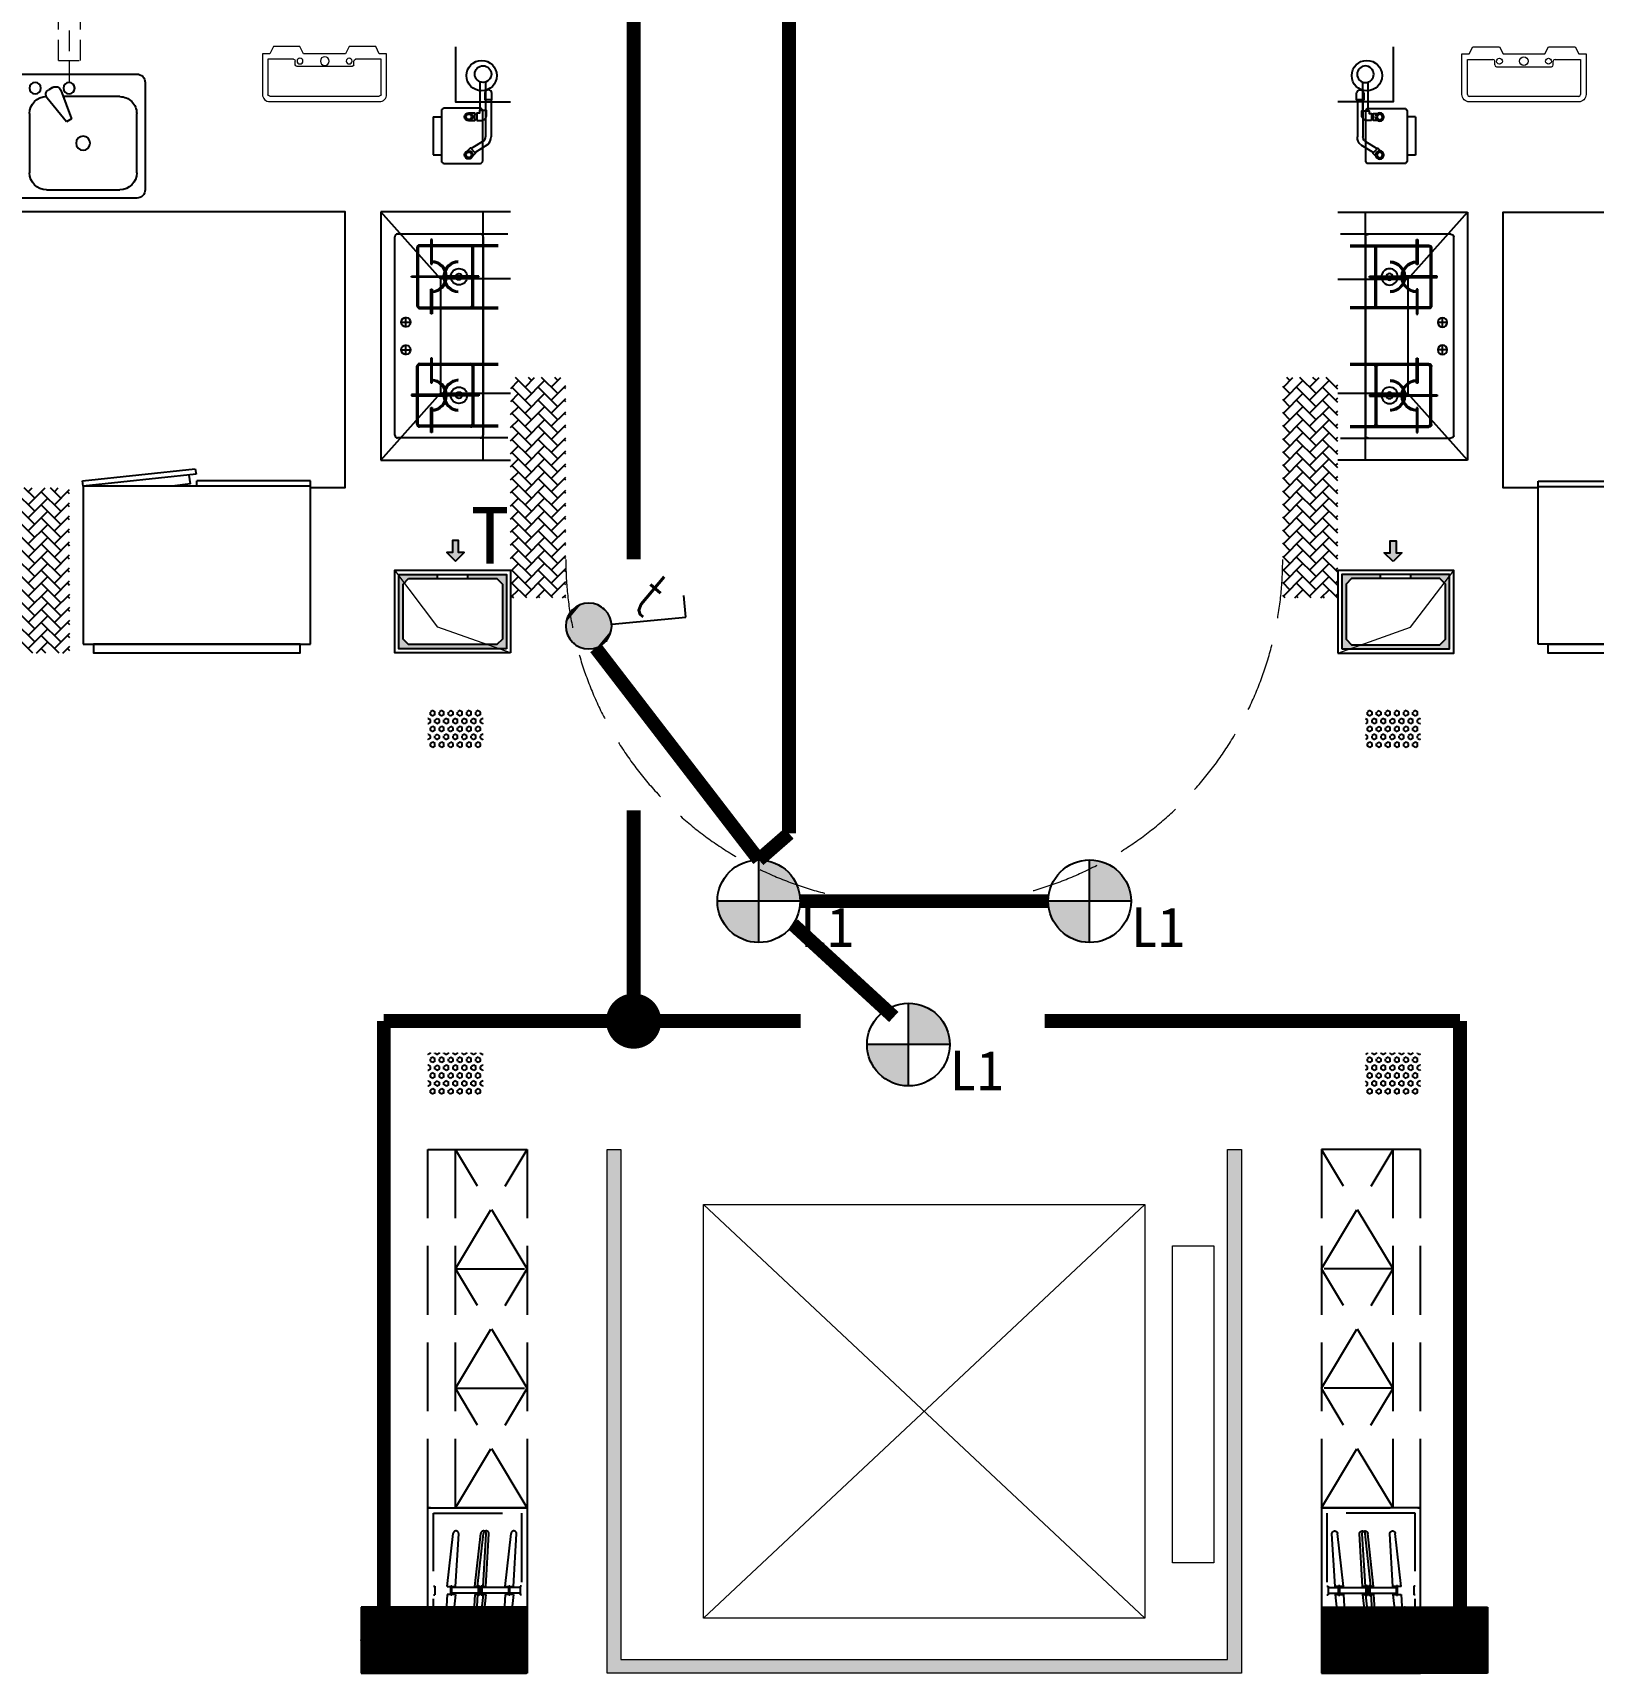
# Model space of a CAD drawing. Extents: x 2803505 to 5851001, y -1372902 to 24339.
# Drawn here: x 3265729 to 3271388, y -943023 to -937073 of the extents above; entities that cross this region are included whole.
import ezdxf
from ezdxf.enums import TextEntityAlignment as Align

# ---------------------------------------------------------------- set-up
doc = ezdxf.new("R2010")
doc.units = 0
doc.header["$LTSCALE"] = 1000
doc.header["$MEASUREMENT"] = 0
for name, pattern in [('A户型$0$DASH', [0.35, 0.25, -0.1]), ('DASH', [0.35, 0.25, -0.1]), ('HIDDEN', [0.375, 0.25, -0.125])]:
    doc.linetypes.add(name, pattern=pattern)
doc.layers.get('0').update_dxf_attribs({"linetype": 'CONTINUOUS'})
for name, color, linetype in [('!!电气', 1, 'CONTINUOUS'), ('5fur', 175, 'CONTINUOUS'), ('A-标注', 1, 'CONTINUOUS'), ('AH-FURNITURE', 1, 'CONTINUOUS'), ('DIM-照明', 7, 'CONTINUOUS'), ('E-天花灯具', 92, 'CONTINUOUS'), ('E-灯具开关', 92, 'CONTINUOUS'), ('EQUIP-照明', 3, 'CONTINUOUS'), ('EQUIP-箱柜', 3, 'CONTINUOUS'), ('IP-bath&kitchen-JOHNSON', 4, 'CONTINUOUS'), ('LVTRY', 252, 'CONTINUOUS'), ('VPIPE-中水', 122, 'CONTINUOUS'), ('WIRE-动力', 7, 'CONTINUOUS'), ('WIRE-插座', 2, 'CONTINUOUS'), ('WIRE-照明', 2, 'CONTINUOUS'), ('保温', 6, 'CONTINUOUS'), ('建筑-排气道', 252, 'CONTINUOUS')]:
    doc.layers.add(name, color=color, linetype=linetype)
for name, color, linetype, lineweight in [('3.5方案汇报，与郭总、侯月琴确定户型_t8$0$STAIR', 2, 'CONTINUOUS', 18), ('PUB_HATCH', 8, 'CONTINUOUS', 9), ('STAIR', 252, 'CONTINUOUS', 20), ('填充', 251, 'CONTINUOUS', 5), ('平面-空调室内机', 176, 'CONTINUOUS', 9), ('平面-空调预留孔', 252, 'CONTINUOUS', 15), ('立面-洞口示意', 252, 'CONTINUOUS', 13)]:
    doc.layers.add(name, color=color, linetype=linetype, lineweight=lineweight)
doc.styles.add('_TCH_LABEL', font='COMPLEX', dxfattribs={"bigfont": 'GBCBIG'})
doc.styles.add('_TEL_DIM', font='SIMPLEX', dxfattribs={"width": 0.8, "height": 3.5, "bigfont": 'HZTXT'})
doc.styles.add('DIM_FONT', font='SIMPLEX', dxfattribs={"width": 0.7, "bigfont": 'GBCBIG'})
doc.styles.add('黑体', font='simhei.ttf')
pattern_1 = [(45, (0, 0), (0, 47.4157523), [100.584, -33.528]), (135, (23.708, 23.708), (3e-15, 47.4157523), [100.584, -33.528])]
pattern_2 = [(90, (0, 0), (-16.49778, 1e-15), [9.525, -19.05]), (210, (0, 0), (8.24889, -14.2874966), [9.525, -19.05]), (150, (6e-16, 9.525), (-8.24889, -14.2874966), [9.525, -19.05])]

# ---------------------------------------------------------------- blocks, each defined once
blk = doc.blocks.new('rtyg7uyhg')
at = {"layer": 'LVTRY'}
for p, q in [((194234.6, 45488.8), (193621, 45488.8)), ((193590.3, 45458.1), (193590.3, 45069.5)), ((193682.3, 45407), (193887.8, 45407)), ((193896.4, 45429.9), (193857.6, 45326.3)), ((193875.3, 45316), (193945.6, 45401.5)), ((193925.8, 45440.4), (193940.1, 45432.2)), ((194111.9, 45407), (194173.3, 45407)), ((194265.3, 45069.5), (194265.3, 45458.1)), ((193621, 45130.8), (193621, 45345.6)), ((194009.6, 45345.6), (194009.6, 45130.8)), ((194050.5, 45130.8), (194050.5, 45345.6)), ((194234.6, 45345.6), (194234.6, 45130.8)), ((193857.6, 45326.3), (193875.3, 45316)), ((193948.3, 45069.5), (193682.3, 45069.5)), ((194173.3, 45069.5), (194111.9, 45069.5)), ((193621, 45038.8), (194234.6, 45038.8))]:
    blk.add_line(p, q, dxfattribs=at)
for centre, radius in [((193866.4, 45437.7), 20.5), ((193989.2, 45437.7), 20.5), ((194071, 45437.7), 20.5), ((193815.3, 45238.2), 25.6), ((194137.5, 45238.2), 25.6)]:
    blk.add_circle(centre, radius, dxfattribs=at)
for centre, radius, start, end in [((193621, 45458.1), 30.7, 89.99999, 179.99999), ((194234.6, 45458.1), 30.7, 359.99999, 89.99999), ((193682.3, 45345.6), 61.4, 89.99999, 179.99999), ((193915.6, 45422.7), 20.5, 59.99999, 159.46231), ((193929.8, 45414.5), 20.5, 320.53767, 59.99999), ((193948.3, 45345.6), 61.4, 359.99999, 89.99999), ((194111.9, 45345.6), 61.4, 89.99999, 179.99999), ((194173.3, 45345.6), 61.4, 359.99999, 89.99999), ((193682.3, 45130.8), 61.4, 179.99999, 269.99999), ((193948.3, 45130.8), 61.4, 269.99999, 359.99999), ((194111.9, 45130.8), 61.4, 179.99999, 269.99999), ((194173.3, 45130.8), 61.4, 269.99999, 359.99999), ((193621, 45069.5), 30.7, 179.99999, 269.99999), ((194234.6, 45069.5), 30.7, 269.99999, 359.99999)]:
    blk.add_arc(centre, radius, start, end, dxfattribs=at)
at = {"layer": 'LVTRY', "style": 'DIM_FONT', "width": 0.8, "flags": 9}
for tag in ['YSIZE', 'XSIZE']:
    blk.add_attdef(tag, (193927.8, 45487.8), '', height=0.5, rotation=89.99999, dxfattribs=at)
blk = doc.blocks.new('A$C60D053AF')
at = {"layer": 'AH-FURNITURE', "color": 8}
for p, q in [((232.5, -90), (128.3, -90)), ((232.5, -110), (128.3, -110)), ((192.5, -71), (327.6, -71)), ((192.5, -91), (327.6, -91)), ((341.7, -96.9), (370, -143.2)), ((355.9, -82.7), (384.2, -129)), ((245, -129.5), (245, -122.5)), ((265, -129.5), (265, -122.5)), ((255, -281), (255, -251)), ((255, -281), (393, -281)), ((393, -281), (393, -251))]:
    blk.add_line(p, q, dxfattribs=at)
for points in [[(170, -68, 1), (170, -94), (192.5, -94), (192.5, -68)], [(234, -251), (414, -251, 0.414214), (424, -241), (424, -111, 0.414214), (414, -101), (234, -101, 0.414214), (224, -111), (224, -241, 0.414214)], [(268, -122.5), (268, -107, 0.414214), (248, -87), (232.5, -87), (232.5, -113), (242, -113), (242, -122.5)], [(242, -152, 1), (268, -152), (268, -129.5), (242, -129.5)], [(383.8, -161.2, 1), (402.2, -142.8), (386.3, -126.9), (367.9, -145.3)]]:
    blk.add_lwpolyline(points, format="xyb", close=True, dxfattribs=at)
for centre, radius in [((100, -100), 30), ((255, -152), 15), ((255, -152), 10), ((393, -152), 15), ((393, -152), 10)]:
    blk.add_circle(centre, radius, dxfattribs=at)
for radius in [40, 20]:
    blk.add_arc((327.6, -111), radius, 45, 90, dxfattribs=at)
blk = doc.blocks.new('A-Kitchen-7')
at = {"layer": 'LVTRY'}
for p, q in [((-518.7, 779.7), (-7.2, 834.3)), ((-7.2, 834.3), (-3.6, 810.6)), ((-515, 756), (-518.7, 779.7)), ((-3.6, 810.6), (-515, 756)), ((515, 756), (-515, 756)), ((-515, 756), (-515, 40)), ((-485.6, 760.5), (-484.9, 756)), ((-29.1, 767), (-112.1, 756)), ((-29.1, 767), (-35.2, 806.4)), ((515, 780), (0, 780)), ((0, 756), (0, 780)), ((515, 756), (515, 780)), ((515, 40), (515, 756)), ((-515, 40), (515, 40))]:
    blk.add_line(p, q, dxfattribs=at)
blk.add_lwpolyline([(-468.9, 40), (-468.9, 0), (468.9, 0), (468.9, 40)], close=True, dxfattribs=at)
blk = doc.blocks.new('FRSDFDGDGDRGDR')
at = {"layer": '平面-空调预留孔', "color": 252}
for p, q in [((699618.9, 775447.8), (699746.3, 775447.8)), ((699746.3, 775447.8), (699746.3, 775355.4)), ((699612.3, 775044), (699612.3, 775441.2)), ((699719.9, 775342.2), (699719.9, 775143)), ((699726.5, 775348.8), (699739.7, 775348.8)), ((699726.5, 775136.4), (699739.7, 775136.4)), ((699746.3, 775129.8), (699746.3, 775037.4)), ((699746.3, 775037.4), (699618.9, 775037.4))]:
    blk.add_line(p, q, dxfattribs=at)
blk.add_lwpolyline([(699766.1, 775166.7), (699792.5, 775153.5), (699792.5, 775057.2), (699766.1, 775044), (699766.1, 775017.6), (699618.9, 775017.6, -0.414214), (699592.5, 775044), (699592.5, 775441.2, -0.414214), (699618.9, 775467.6), (699766.1, 775467.6), (699766.1, 775441.2), (699792.5, 775428), (699792.5, 775331.6), (699766.1, 775318.4)], format="xyb", close=True, dxfattribs=at)
for centre, radius in [((699739.7, 775331.6), 10.6), ((699739.7, 775243.2), 15.8), ((699739.7, 775153.5), 10.6)]:
    blk.add_circle(centre, radius, dxfattribs=at)
for centre, start, end in [((699618.9, 775441.2), 90, 180), ((699726.5, 775342.2), 90, 180), ((699739.7, 775355.4), 270, 360), ((699726.5, 775143), 180, 270), ((699739.7, 775129.8), 0, 90), ((699618.9, 775044), 180, 270)]:
    blk.add_arc(centre, 6.6, start, end, dxfattribs=at)
blk = doc.blocks.new('*U153')
h = blk.add_hatch(color=5)
h.set_gradient(color1=(0, 0, 255), rotation=180, tint=1)
h.paths.add_polyline_path([(0, 0), (-6.35, -6.35), (-6.35, -2.159), (-15, -2.159), (-15, 2.159), (-6.35, 2.159), (-6.35, 6.35)])
at = {"color": 0, "linetype": 'Continuous'}
blk.add_lwpolyline([(0, 0), (-6.35, -6.35), (-6.35, -2.159), (-15, -2.159), (-15, 2.159), (-6.35, 2.159), (-6.35, 6.35)], close=True, dxfattribs=at)
blk = doc.blocks.new('GDGDRGDRGRD')
at = {"layer": 'PUB_HATCH'}
blk.add_hatch(color=252, dxfattribs=at).paths.add_polyline_path([(430319.8, 370173.6), (430319.8, 370443.6), (430179.8, 370443.6), (430179.8, 370428.6), (430284.8, 370428.6), (430304.8, 370408.6), (430304.8, 370208.6), (430284.8, 370188.6), (429964.8, 370188.6), (429944.8, 370208.6), (429944.8, 370408.6), (429964.8, 370428.6), (430069.8, 370428.6), (430069.8, 370443.6), (429929.8, 370443.6), (429929.8, 370173.6)])
at = {"layer": 'LVTRY', "color": 251}
for p, q in [((430080.5, 371515.4), (429864.6, 371758.3)), ((430334.8, 371758.3), (429864.6, 371758.3)), ((429864.6, 371758.3), (429864.6, 370858.3)), ((430234.8, 370858.3), (430234.8, 371758.3)), ((430334.8, 371515.4), (430080.5, 371515.4)), ((430080.5, 371515.4), (430080.5, 371100.3)), ((429864.6, 370858.3), (430080.5, 371100.3)), ((430080.5, 371100.3), (430334.8, 371100.3)), ((429864.6, 370858.3), (430334.8, 370858.3))]:
    blk.add_line(p, q, dxfattribs=at)
at = {"layer": 'LVTRY'}
for p, q in [((429914.8, 370948.3), (429914.8, 371668.3)), ((429924.8, 371678.3), (430324.8, 371678.3)), ((430045.1, 371658.3), (430045.1, 371568.3)), ((430049.6, 371658.3), (430045.1, 371658.3)), ((430049.6, 371568.3), (430049.6, 371658.3)), ((430234.8, 371668.3), (430234.8, 370948.3)), ((429994.8, 371628.3), (429994.8, 371418.3)), ((429999.8, 371628.3), (429999.8, 371418.3)), ((430289.8, 371638.3), (430004.8, 371638.3)), ((430289.8, 371633.3), (430004.8, 371633.3)), ((430194.8, 371418.3), (430194.8, 371628.3)), ((430199.8, 371418.3), (430199.8, 371628.3)), ((430045.1, 371568.3), (430049.6, 371568.3)), ((429974.8, 371525.6), (430102.3, 371525.6)), ((429974.8, 371521.1), (429974.8, 371525.6)), ((430102.3, 371521.1), (429974.8, 371521.1)), ((430045.1, 371388.3), (430045.1, 371478.3)), ((430045.1, 371478.3), (430049.6, 371478.3)), ((430049.6, 371478.3), (430049.6, 371388.3)), ((430219.8, 371525.6), (430092.3, 371525.6)), ((430092.3, 371525.6), (430092.3, 371521.1)), ((430092.3, 371521.1), (430219.8, 371521.1)), ((430102.3, 371525.6), (430102.3, 371521.1)), ((430219.8, 371521.1), (430219.8, 371525.6)), ((430234.8, 371100.3), (430234.8, 371515.4)), ((429935.4, 371358.3), (429974.2, 371358.3)), ((429954.8, 371338.9), (429954.8, 371377.7)), ((430004.8, 371413.3), (430289.8, 371413.3)), ((430004.8, 371408.3), (430289.8, 371408.3)), ((430049.6, 371388.3), (430045.1, 371388.3)), ((429935.4, 371258.3), (429974.2, 371258.3)), ((429954.8, 371238.9), (429954.8, 371277.7)), ((429994.8, 370988.3), (429994.8, 371198.3)), ((429999.8, 370988.3), (429999.8, 371198.3)), ((430004.8, 371208.3), (430289.8, 371208.3)), ((430004.8, 371203.3), (430289.8, 371203.3)), ((430045.1, 371228.3), (430045.1, 371138.3)), ((430049.6, 371228.3), (430045.1, 371228.3)), ((430049.6, 371138.3), (430049.6, 371228.3)), ((430194.8, 371198.3), (430194.8, 370988.3)), ((430199.8, 371198.3), (430199.8, 370988.3)), ((430045.1, 371138.3), (430049.6, 371138.3)), ((430102.3, 371095.6), (429974.8, 371095.6)), ((429974.8, 371095.6), (429974.8, 371091.1)), ((429974.8, 371091.1), (430102.3, 371091.1)), ((430092.3, 371091.1), (430092.3, 371095.6)), ((430092.3, 371095.6), (430219.8, 371095.6)), ((430219.8, 371091.1), (430092.3, 371091.1)), ((430102.3, 371091.1), (430102.3, 371095.6)), ((430219.8, 371095.6), (430219.8, 371091.1)), ((430045.1, 370958.3), (430045.1, 371048.3)), ((430045.1, 371048.3), (430049.6, 371048.3)), ((430049.6, 371048.3), (430049.6, 370958.3)), ((430289.8, 370983.3), (430004.8, 370983.3)), ((430289.8, 370978.3), (430004.8, 370978.3)), ((430049.6, 370958.3), (430045.1, 370958.3)), ((430324.8, 370938.3), (429924.8, 370938.3))]:
    blk.add_line(p, q, dxfattribs=at)
at = {"layer": 'LVTRY', "color": 252}
for p, q in [((430069.8, 370428.6), (430069.8, 370443.6)), ((430179.8, 370428.6), (430179.8, 370443.6))]:
    blk.add_line(p, q, dxfattribs=at)
at = {"layer": 'LVTRY'}
blk.add_lwpolyline([(429608.8, 370758.3), (429734.8, 370758.3), (429734.8, 371758.3), (427634.8, 371758.3)], dxfattribs=at)
at = {"layer": 'LVTRY', "color": 252}
for points in [[(430334.8, 370158.6), (429914.8, 370158.6), (429914.8, 370458.6), (430334.8, 370458.6)], [(430319.8, 370173.6), (429929.8, 370173.6), (429929.8, 370443.6), (430319.8, 370443.6)], [(429964.8, 370428.6), (430284.8, 370428.6), (430304.8, 370408.6), (430304.8, 370208.6), (430284.8, 370188.6), (429964.8, 370188.6), (429944.8, 370208.6), (429944.8, 370408.6), (429964.8, 370428.6)]]:
    blk.add_lwpolyline(points, close=True, dxfattribs=at)
at = {"layer": 'LVTRY'}
for centre, radius in [((430147.3, 371523.3), 29.7), ((430147.3, 371523.3), 11.7), ((429954.8, 371358.3), 17), ((429954.8, 371258.3), 17), ((430147.3, 371093.3), 29.7), ((430147.3, 371093.3), 11.7)]:
    blk.add_circle(centre, radius, dxfattribs=at)
for centre, radius, start, end in [((429924.8, 371668.3), 10, 90, 180), ((430224.8, 371668.3), 10, 0, 90), ((430004.8, 371628.3), 10, 90, 180), ((430004.8, 371628.3), 5, 90, 180), ((430189.8, 371628.3), 10, 0, 90), ((430189.8, 371628.3), 5, 0, 90), ((430047.3, 371523.3), 56.7, 2.27424, 87.72576), ((430047.3, 371523.3), 52.2, 2.47041, 87.52959), ((430147.3, 371523.3), 56.7, 92.27424, 177.72576), ((430147.3, 371523.3), 52.2, 92.47041, 177.52959), ((430047.3, 371523.3), 56.7, 272.27424, 357.72576), ((430047.3, 371523.3), 52.2, 272.47041, 357.52959), ((430147.3, 371523.3), 56.7, 182.27424, 267.72576), ((430147.3, 371523.3), 52.2, 182.47041, 267.52959), ((430004.8, 371418.3), 10, 180, 270), ((430004.8, 371418.3), 5, 180, 270), ((430189.8, 371418.3), 5, 270, 0), ((430189.8, 371418.3), 10, 270, 0), ((430004.8, 371198.3), 10, 90, 180), ((430004.8, 371198.3), 5, 90, 180), ((430189.8, 371198.3), 10, 0, 90), ((430189.8, 371198.3), 5, 0, 90), ((430047.3, 371093.3), 56.7, 2.27424, 87.72576), ((430047.3, 371093.3), 52.2, 2.47041, 87.52959), ((430147.3, 371093.3), 56.7, 92.27424, 177.72576), ((430147.3, 371093.3), 52.2, 92.47041, 177.52959), ((430047.3, 371093.3), 56.7, 272.27424, 357.72576), ((430047.3, 371093.3), 52.2, 272.47041, 357.52959), ((430147.3, 371093.3), 56.7, 182.27424, 267.72576), ((430147.3, 371093.3), 52.2, 182.47041, 267.52959), ((429924.8, 370948.3), 10, 180, 270), ((430004.8, 370988.3), 10, 180, 270), ((430004.8, 370988.3), 5, 180, 270), ((430189.8, 370988.3), 5, 270, 0), ((430189.8, 370988.3), 10, 270, 0), ((430224.8, 370948.3), 10, 270, 0)]:
    blk.add_arc(centre, radius, start, end, dxfattribs=at)
at = {"layer": '立面-洞口示意', "color": 252}
blk.add_lwpolyline([(430334.8, 370158.6), (430071.3, 370252.5), (429914.8, 370458.6)], dxfattribs=at)
at = {"xscale": -1, "rotation": 270}
blk.add_blockref('FRSDFDGDGDRGDR', (-345582.7, -327434.2), dxfattribs=at)
at = {"xscale": -1}
blk.add_blockref('rtyg7uyhg', (622599.6, 326769.5), dxfattribs=at)
at = {"rotation": 270}
blk.add_blockref('A$C60D053AF', (430334.8, 372358.3), dxfattribs=at)
at = {"layer": 'LVTRY', "color": 1, "extrusion": (0, 0, -1), "xscale": -0.7999999999883585, "yscale": 0.7999999999883585, "zscale": -0.7999999999883585}
blk.add_blockref('A-Kitchen-7', (-429196.8, 370158.6), dxfattribs=at)
at = {"layer": '建筑-排气道', "xscale": -5, "yscale": 5, "zscale": 5, "rotation": 90}
blk.add_blockref('*U153', (430134.7, 370490.9), dxfattribs=at)
blk = doc.blocks.new('GDFGDGRD')
at = {"layer": '保温', "linetype": 'ByBlock', "ltscale": 10}
h = blk.add_hatch(dxfattribs=at)
h.set_pattern_fill('AR-HBONE', color=251, scale=55)
h.set_pattern_definition(pattern_1)
h.paths.add_polyline_path([(431616.6, 372623.9), (431816.6, 372623.9), (431816.7, 373423.7), (431616.7, 373423.7)])
h = blk.add_hatch(dxfattribs=at)
h.set_pattern_fill('AR-HBONE', color=251, scale=55)
h.set_pattern_definition(pattern_1)
h.paths.add_polyline_path([(434616.6, 372623.9), (434416.6, 372623.9), (434416.5, 373423.7), (434616.5, 373423.7)])
h = blk.add_hatch(dxfattribs=at)
h.set_pattern_fill('AR-HBONE', color=251, scale=55)
h.set_pattern_definition(pattern_1)
h.paths.add_polyline_path([(430017.8, 372423.6), (430016.6, 373023.7), (429816.6, 373023.7), (429817.8, 372423.6)])
at = {"layer": '保温', "linetype": 'Continuous', "ltscale": 10}
h = blk.add_hatch(dxfattribs=at)
h.set_pattern_fill('HEX', color=251, scale=10, angle=90, style=0)
h.set_pattern_definition(pattern_2)
h.paths.add_polyline_path([(431316.6, 372073.7), (431516.6, 372073.7), (431516.7, 372223.7), (431316.7, 372223.7)])
h = blk.add_hatch(dxfattribs=at)
h.set_pattern_fill('HEX', color=251, scale=10, angle=90, style=0)
h.set_pattern_definition(pattern_2)
h.paths.add_polyline_path([(434916.6, 372073.7), (434716.6, 372073.7), (434716.5, 372223.7), (434916.5, 372223.7)])
h = blk.add_hatch(dxfattribs=at)
h.set_pattern_fill('HEX', color=251, scale=10, angle=90, style=0)
h.set_pattern_definition(pattern_2)
h.paths.add_polyline_path([(431316.6, 370823.7), (431516.6, 370823.7), (431516.7, 370973.7), (431316.7, 370973.7)])
h = blk.add_hatch(dxfattribs=at)
h.set_pattern_fill('HEX', color=251, scale=10, angle=90, style=0)
h.set_pattern_definition(pattern_2)
h.paths.add_polyline_path([(434916.6, 370823.7), (434716.6, 370823.7), (434716.5, 370973.7), (434916.5, 370973.7)])
blk = doc.blocks.new('dongkong')
at = {"layer": '平面-空调预留孔', "color": 8, "linetype": 'HIDDEN', "ltscale": 0.3}
for p, q in [((-603796, 210899.9), (-603796, 210431.5)), ((-603836, 210821), (-603836, 210510.8)), ((-603836, 210821), (-603756, 210821)), ((-603756, 210821), (-603756, 210510.8))]:
    blk.add_line(p, q, dxfattribs=at)
blk.add_lwpolyline([(-603756, 210510.8), (-603836, 210510.8)], dxfattribs=at)
blk = doc.blocks.new('FGDGDGRDGRRD')
at = {"color": 252}
for p, q in [((430034.8, 366458.3), (430034.8, 367058.3)), ((430034.8, 367058.3), (430394.6, 367058.3)), ((430034.8, 366458.3), (430034.8, 367058.3)), ((430034.8, 367058.3), (430394.6, 367058.3)), ((430394.6, 367058.3), (430394.6, 366458.3)), ((430394.6, 367058.3), (430394.6, 367058.3)), ((430394.6, 367058.3), (430394.6, 366458.3)), ((430394.6, 367058.3), (430394.6, 367058.3)), ((430394.6, 366458.3), (430034.8, 366458.3)), ((430394.6, 366458.3), (430034.8, 366458.3))]:
    blk.add_line(p, q, dxfattribs=at)
at = {"layer": '5fur', "color": 252, "linetype": 'A户型$0$DASH'}
for p, q in [((430034.8, 368358.3), (430394.6, 368358.3)), ((430034.8, 367058.3), (430034.8, 368358.3)), ((430034.8, 368358.3), (430394.6, 368358.3)), ((430034.8, 367058.3), (430034.8, 368358.3)), ((430134.8, 368358.3), (430394.6, 368358.3)), ((430134.8, 367058.3), (430134.8, 368358.3)), ((430134.8, 367925), (430394.6, 368358.3)), ((430394.6, 367925), (430134.8, 368358.3)), ((430134.8, 368358.3), (430394.6, 368358.3)), ((430134.8, 367058.3), (430134.8, 368358.3)), ((430134.8, 367925), (430394.6, 368358.3)), ((430394.6, 367925), (430134.8, 368358.3)), ((430394.6, 368358.3), (430394.6, 367058.3)), ((430394.6, 368358.3), (430394.6, 367058.3)), ((430394.6, 368358.3), (430394.6, 367058.3)), ((430394.6, 368358.3), (430394.6, 367058.3)), ((430134.8, 367925), (430394.6, 367925)), ((430394.6, 367491.7), (430134.8, 367925)), ((430134.8, 367491.7), (430394.6, 367925)), ((430134.8, 367925), (430394.6, 367925)), ((430394.6, 367491.7), (430134.8, 367925)), ((430134.8, 367491.7), (430394.6, 367925)), ((430134.8, 367491.7), (430394.6, 367491.7)), ((430134.8, 367058.3), (430394.6, 367491.7)), ((430394.6, 367058.3), (430134.8, 367491.7)), ((430134.8, 367491.7), (430394.6, 367491.7)), ((430134.8, 367058.3), (430394.6, 367491.7)), ((430394.6, 367058.3), (430134.8, 367491.7)), ((430394.6, 367058.3), (430034.8, 367058.3)), ((430394.6, 367058.3), (430034.8, 367058.3)), ((430034.8, 366458.3), (430034.8, 367058.3)), ((430034.8, 367058.3), (430394.6, 367058.3)), ((430034.8, 366458.3), (430034.8, 367058.3)), ((430034.8, 367058.3), (430394.6, 367058.3)), ((430054.8, 366478.3), (430054.8, 367038.3)), ((430054.8, 367038.3), (430374.6, 367038.3)), ((430054.8, 366478.3), (430054.8, 367038.3)), ((430054.8, 367038.3), (430374.6, 367038.3)), ((430394.6, 367058.3), (430134.8, 367058.3)), ((430394.6, 367058.3), (430134.8, 367058.3)), ((430374.6, 367038.3), (430374.6, 366478.3)), ((430374.6, 367038.3), (430374.6, 366478.3)), ((430394.6, 367058.3), (430394.6, 366458.3)), ((430394.6, 367058.3), (430394.6, 366458.3)), ((430105.1, 366772.6), (430126.4, 366965.3)), ((430105.1, 366772.6), (430126.4, 366965.3)), ((430135.1, 366772.6), (430146.4, 366963.8)), ((430135.1, 366772.6), (430146.4, 366963.8)), ((430205.1, 366772.6), (430226.4, 366965.3)), ((430205.1, 366772.6), (430226.4, 366965.3)), ((430214.9, 366772.6), (430236.2, 366965.3)), ((430214.9, 366772.6), (430236.2, 366965.3)), ((430235.1, 366772.6), (430246.4, 366963.8)), ((430235.1, 366772.6), (430246.4, 366963.8)), ((430244.9, 366772.6), (430256.2, 366963.8)), ((430244.9, 366772.6), (430256.2, 366963.8)), ((430314.9, 366772.6), (430336.2, 366965.3)), ((430314.9, 366772.6), (430336.2, 366965.3)), ((430344.9, 366772.6), (430356.2, 366963.8)), ((430344.9, 366772.6), (430356.2, 366963.8)), ((430054.8, 366773.6), (430059.8, 366773.6)), ((430054.8, 366773.6), (430059.8, 366773.6)), ((430054.8, 366743.1), (430059.8, 366743.1)), ((430054.8, 366743.1), (430059.8, 366743.1)), ((430059.8, 366773.6), (430059.8, 366743.1)), ((430059.8, 366773.6), (430059.8, 366743.1)), ((430369.6, 366768.6), (430059.8, 366768.6)), ((430369.6, 366768.6), (430059.8, 366768.6)), ((430369.6, 366748.1), (430059.8, 366748.1)), ((430369.6, 366748.1), (430059.8, 366748.1)), ((430105.1, 366744), (430093.9, 366552.9)), ((430105.1, 366744), (430093.9, 366552.9)), ((430105.1, 366772.6), (430118.1, 366772.6)), ((430105.1, 366772.6), (430118.1, 366772.6)), ((430118.1, 366744), (430105.1, 366744)), ((430118.1, 366744), (430105.1, 366744)), ((430135.1, 366744), (430113.8, 366551.4)), ((430135.1, 366744), (430113.9, 366551.4)), ((430118.1, 366775.6), (430122.1, 366775.6)), ((430118.1, 366741), (430118.1, 366775.6)), ((430118.1, 366775.6), (430122.1, 366775.6)), ((430118.1, 366741), (430118.1, 366775.6)), ((430122.1, 366741), (430118.1, 366741)), ((430122.1, 366741), (430118.1, 366741)), ((430122.1, 366741), (430122.1, 366775.6)), ((430122.1, 366741), (430122.1, 366775.6)), ((430122.1, 366772.6), (430135.1, 366772.6)), ((430122.1, 366772.6), (430135.1, 366772.6)), ((430135.1, 366744), (430122.1, 366744)), ((430135.1, 366744), (430122.1, 366744)), ((430205.1, 366744), (430193.9, 366552.9)), ((430205.1, 366744), (430193.9, 366552.9)), ((430214.9, 366744), (430203.7, 366552.9)), ((430214.9, 366744), (430203.7, 366552.9)), ((430205.1, 366772.6), (430218.1, 366772.6)), ((430205.1, 366772.6), (430218.1, 366772.6)), ((430218.1, 366744), (430205.1, 366744)), ((430218.1, 366744), (430205.1, 366744)), ((430235.1, 366744), (430213.8, 366551.4)), ((430235.1, 366744), (430213.9, 366551.4)), ((430214.9, 366772.6), (430227.9, 366772.6)), ((430214.9, 366772.6), (430227.9, 366772.6)), ((430227.9, 366744), (430214.9, 366744)), ((430227.9, 366744), (430214.9, 366744)), ((430218.1, 366775.6), (430222.1, 366775.6)), ((430218.1, 366741), (430218.1, 366775.6)), ((430218.1, 366775.6), (430222.1, 366775.6)), ((430218.1, 366741), (430218.1, 366775.6)), ((430222.1, 366741), (430218.1, 366741)), ((430222.1, 366741), (430218.1, 366741)), ((430222.1, 366741), (430222.1, 366775.6)), ((430222.1, 366741), (430222.1, 366775.6)), ((430222.1, 366772.6), (430235.1, 366772.6)), ((430222.1, 366772.6), (430235.1, 366772.6)), ((430235.1, 366744), (430222.1, 366744)), ((430235.1, 366744), (430222.1, 366744)), ((430244.9, 366744), (430223.6, 366551.4)), ((430244.9, 366744), (430223.7, 366551.4)), ((430227.9, 366775.6), (430231.9, 366775.6)), ((430227.9, 366741), (430227.9, 366775.6)), ((430227.9, 366775.6), (430231.9, 366775.6)), ((430227.9, 366741), (430227.9, 366775.6)), ((430231.9, 366741), (430227.9, 366741)), ((430231.9, 366741), (430227.9, 366741)), ((430231.9, 366741), (430231.9, 366775.6)), ((430231.9, 366741), (430231.9, 366775.6)), ((430231.9, 366772.6), (430244.9, 366772.6)), ((430231.9, 366772.6), (430244.9, 366772.6)), ((430244.9, 366744), (430231.9, 366744)), ((430244.9, 366744), (430231.9, 366744)), ((430314.9, 366744), (430303.7, 366552.9)), ((430314.9, 366744), (430303.7, 366552.9)), ((430314.9, 366772.6), (430327.9, 366772.6)), ((430314.9, 366772.6), (430327.9, 366772.6)), ((430327.9, 366744), (430314.9, 366744)), ((430327.9, 366744), (430314.9, 366744)), ((430344.9, 366744), (430323.6, 366551.4)), ((430344.9, 366744), (430323.7, 366551.4)), ((430327.9, 366775.6), (430331.9, 366775.6)), ((430327.9, 366741), (430327.9, 366775.6)), ((430327.9, 366775.6), (430331.9, 366775.6)), ((430327.9, 366741), (430327.9, 366775.6)), ((430331.9, 366741), (430327.9, 366741)), ((430331.9, 366741), (430327.9, 366741)), ((430331.9, 366741), (430331.9, 366775.6)), ((430331.9, 366741), (430331.9, 366775.6)), ((430331.9, 366772.6), (430344.9, 366772.6)), ((430331.9, 366772.6), (430344.9, 366772.6)), ((430344.9, 366744), (430331.9, 366744)), ((430344.9, 366744), (430331.9, 366744)), ((430374.6, 366773.6), (430369.6, 366773.6)), ((430374.6, 366773.6), (430369.6, 366773.6)), ((430369.6, 366773.6), (430369.6, 366743.1)), ((430369.6, 366773.6), (430369.6, 366743.1)), ((430374.6, 366743.1), (430369.6, 366743.1)), ((430374.6, 366743.1), (430369.6, 366743.1)), ((430394.6, 366458.3), (430034.8, 366458.3)), ((430394.6, 366458.3), (430034.8, 366458.3)), ((430374.6, 366478.3), (430054.8, 366478.3)), ((430374.6, 366478.3), (430054.8, 366478.3))]:
    blk.add_line(p, q, dxfattribs=at)
for centre, start, end in [((430136.4, 366964.3), 356.96059, 174.28941), ((430136.4, 366964.3), 356.96059, 174.28941), ((430236.4, 366964.3), 356.96059, 174.28941), ((430236.4, 366964.3), 356.96059, 174.28941), ((430246.2, 366964.3), 356.96059, 174.28941), ((430246.2, 366964.3), 356.96059, 174.28941), ((430346.2, 366964.3), 356.96059, 174.28941), ((430346.2, 366964.3), 356.96059, 174.28941), ((430103.9, 366552.3), 176.96059, 354.28941), ((430103.9, 366552.3), 176.96059, 354.28941), ((430203.9, 366552.3), 176.96059, 354.28941), ((430203.9, 366552.3), 176.96059, 354.28941), ((430213.7, 366552.3), 176.96059, 354.28941), ((430213.7, 366552.3), 176.96059, 354.28941), ((430313.7, 366552.3), 176.96059, 354.28941), ((430313.7, 366552.3), 176.96059, 354.28941)]:
    blk.add_arc(centre, 10, start, end, dxfattribs=at)
blk = doc.blocks.new('A$C1C403CBE')
at = {"layer": '填充'}
h = blk.add_hatch(dxfattribs=at)
h.set_pattern_fill('隔热材料02', color=252, scale=100, style=0)
h.set_pattern_definition([(0, (-1161708.397, -603838.627), (0, 50), []), (0, (-1161708.397, -603821.96), (0, 50), []), (270, (-1161664.656, -603813.33), (50, -9e-15), [5.01775, -44.98225]), (270, (-1161702.115, -603813.33), (50, -9e-15), [5.01775, -44.98225]), (90, (-1161676.603, -603847.26), (-50, 3e-15), [5.01775, -44.98225]), (90, (-1161690.17, -603847.26), (-50, 3e-15), [5.01775, -44.98225]), (180, (-1161658.373, -603855.294), (-6e-15, -50), [50.02425, 0.02425]), (135, (-1161672.33, -603852.785), (3e-15, 49.99987405), [4.268, -66.44275]), (116.56505, (-1161625.348, -603849.767), (0.00011283, 49.99993342), [2.805, -108.9985]), (116.56505, (-1161675.348, -603849.767), (0.00011283, 49.99993342), [2.805, -108.9985]), (153.43495, (-1161617.313, -603855.294), (-0.0001128, 49.9999334), [5.61, -106.1935]), (153.43495, (-1161667.313, -603855.294), (-0.0001128, 49.9999334), [5.61, -106.1935]), (63.43495, (-1161626.603, -603842.24), (-0.00011283, 49.99993342), [26.714, -85.0895]), (63.43495, (-1161676.603, -603842.24), (-0.00011283, 49.99993342), [26.714, -85.0895]), (116.56505, (-1161614.656, -603813.33), (0.00011283, 49.99993342), [2.805, -108.9985]), (116.56505, (-1161664.656, -603813.33), (0.00011283, 49.99993342), [2.805, -108.9985]), (135, (-1161665.91, -603810.82), (3e-15, 49.99987405), [4.268, -66.44275]), (153.43495, (-1161618.93, -603807.803), (-0.0001128, 49.9999334), [5.61, -106.1935]), (153.43495, (-1161668.93, -603807.803), (-0.0001128, 49.9999334), [5.61, -106.1935]), (45, (-1161700.86, -603810.82), (0, 49.99987405), [4.268, -66.44275]), (63.43495, (-1161652.115, -603813.33), (-0.00011283, 49.99993342), [2.805, -108.9985]), (63.43495, (-1161702.115, -603813.33), (-0.00011283, 49.99993342), [2.805, -108.9985]), (26.56505, (-1161647.842, -603807.803), (0.0001128, 49.9999334), [5.61, -106.1935]), (26.56505, (-1161697.842, -603807.803), (0.0001128, 49.9999334), [5.61, -106.1935]), (116.56505, (-1161640.168, -603842.24), (0.00011283, 49.99993342), [26.714, -85.0895]), (116.56505, (-1161690.168, -603842.24), (0.00011283, 49.99993342), [26.714, -85.0895]), (45, (-1161694.44, -603852.785), (0, 49.99987405), [4.268, -66.44275]), (63.43495, (-1161641.422, -603849.767), (-0.00011283, 49.99993342), [2.805, -108.9985]), (63.43495, (-1161691.422, -603849.767), (-0.00011283, 49.99993342), [2.805, -108.9985]), (26.56505, (-1161649.46, -603855.294), (0.0001128, 49.9999334), [5.61, -106.1935]), (26.56505, (-1161699.46, -603855.294), (0.0001128, 49.9999334), [5.61, -106.1935])])
h.paths.add_polyline_path([(13600, 6800), (13650, 6800), (13650, 4900), (11350, 4900), (11350, 6800), (11400, 6800), (11400, 4950), (13600, 4950)])
at = {"layer": '3.5方案汇报，与郭总、侯月琴确定户型_t8$0$STAIR', "color": 252}
for p, q in [((13300, 6600), (11700, 5100)), ((11700, 6600), (13300, 5100))]:
    blk.add_line(p, q, dxfattribs=at)
for points in [[(11700, 5100), (11700, 6600), (13300, 6600), (13300, 5100)], [(13400, 5300), (13400, 6450), (13550, 6450), (13550, 5300)]]:
    blk.add_lwpolyline(points, close=True, dxfattribs=at)
at = {"layer": 'IP-bath&kitchen-JOHNSON', "color": 252}
for points in [[(10800, 10800), (10800, 10600), (11000, 10600)], [(14200, 10800), (14200, 10600), (14000, 10600)]]:
    blk.add_lwpolyline(points, dxfattribs=at)
at = {"layer": 'STAIR', "color": 252, "linetype": 'DASH'}
blk.add_lwpolyline([(11200, 8940, 0.414214), (12450, 7690), (12550, 7690, 0.414214), (13800, 8940)], format="xyb", dxfattribs=at)
at = {"layer": 'VPIPE-中水', "color": 252, "linetype": 'Continuous'}
for centre in [(10894.8, 10695), (14105.2, 10695)]:
    blk.add_circle(centre, 55, dxfattribs=at)
at = {"layer": '填充', "color": 252}
blk.add_lwpolyline([(13600, 6800), (13650, 6800), (13650, 4900), (11350, 4900), (11350, 6800), (11400, 6800), (11400, 4950), (13600, 4950)], close=True, dxfattribs=at)
at = {"color": 252}
for name, p in [('GDGDRGDRGRD', (-419334.8, -361557.7)), ('GDFGDGRD', (-420616.6, -363823.7))]:
    blk.add_blockref(name, p, dxfattribs=at)
at = {"color": 252, "xscale": -1}
blk.add_blockref('GDGDRGDRGRD', (444334.8, -361558.3), dxfattribs=at)
blk.add_blockref('FGDGDGRDGRRD', (-419334.8, -361558.3))
at = {"xscale": -1}
blk.add_blockref('FGDGDGRDGRRD', (444334.8, -361558.3), dxfattribs=at)
at = {"layer": '平面-空调室内机', "color": 252, "ltscale": 0.3, "xscale": -1, "rotation": 180}
blk.add_blockref('dongkong', (613196, 221570.8), dxfattribs=at)
blk = doc.blocks.new('*X8')
at = {"color": 0}
for p, q in [((-250, 32.8), (-82.8, 200)), ((-250, 68.2), (-118.2, 200)), ((-250, 103.6), (-153.6, 200)), ((-250, 138.9), (-188.9, 200)), ((-250, 174.3), (-224.3, 200)), ((-247.5, 0), (-47.5, 200)), ((-212.1, 0), (-12.1, 200)), ((-176.8, 0), (23.2, 200)), ((-141.4, 0), (58.6, 200)), ((-106.1, 0), (93.9, 200)), ((-70.7, 0), (129.3, 200)), ((-35.4, 0), (164.6, 200)), ((0, 0), (200, 200)), ((35.4, 0), (235.4, 200)), ((70.7, 0), (250, 179.3)), ((106.1, 0), (250, 143.9)), ((141.4, 0), (250, 108.6)), ((176.8, 0), (250, 73.2)), ((212.1, 0), (250, 37.9)), ((247.5, 0), (250, 2.5))]:
    blk.add_line(p, q, dxfattribs=at)
blk = doc.blocks.new('$equip$00001421')
for p, q in [((0.75, 0.6), (-0.75, 0.6)), ((-0.75, 0.6), (-0.75, 0)), ((0.75, 0), (0.75, 0.6)), ((-0.75, 0), (0.75, 0))]:
    blk.add_line(p, q)
at = {"const_width": 0.6}
blk.add_lwpolyline([(-0.75, 0.3), (0.75, 0.3)], dxfattribs=at)
for p in [(0, 0.6), (-0.75, 0.3), (0.75, 0.3), (0, 0)]:
    blk.add_point(p)
at = {"xscale": 0.00300000000061118, "yscale": 0.00300000000061118, "zscale": 0.00300000000061118}
blk.add_blockref('*X8', (0, 0), dxfattribs=at)
at = {"style": '_TCH_LABEL', "flags": 9}
blk.add_attdef('A', (0, 0), '', height=0.00002, dxfattribs=at)
blk = doc.blocks.new('DFADS')
at = {"layer": 'A-标注'}
h = blk.add_hatch(color=251, dxfattribs=at)
h.paths.add_polyline_path([(3405.6, 358.33), (3411.6, 358.33, 0.414214), (3405.6, 364.33)])
h.paths.add_polyline_path([(3399.6, 358.33, 0.414214), (3405.6, 352.33), (3405.6, 358.33)])
at = {"layer": 'A-标注', "color": 92}
for p, q in [((3405.6, 352.33), (3405.6, 364.33)), ((3411.6, 358.33), (3399.6, 358.33))]:
    blk.add_line(p, q, dxfattribs=at)
blk.add_circle((3405.6, 358.33), 6, dxfattribs=at)
at = {"layer": 'A-标注', "color": 3, "style": '黑体'}
blk.add_text('L1', height=5.76, dxfattribs=at).set_placement((3411.58, 351.7))
blk = doc.blocks.new('$equip$00001822')
for p, q in [((0.147, 0.356), (0.625, 0.833)), ((0.625, 0.833), (0.766, 0.692))]:
    blk.add_line(p, q)
blk.add_circle((0, 0.208), 0.208)
for p in [(0, 0.417), (-0.208, 0.208), (0.208, 0.208), (-0.015, 0.001)]:
    blk.add_point(p)
for points in [[(-0.18, 0.313), (0.18, 0.313), (-0.208, 0.208), (0.208, 0.208)], [(-0.104, 0.389), (0.104, 0.389), (-0.18, 0.313), (0.18, 0.313)], [(0, 0.417), (0, 0.417), (-0.104, 0.389), (0.104, 0.389)], [(-0.18, 0.104), (0.18, 0.104), (-0.208, 0.208), (0.208, 0.208)], [(-0.104, 0.028), (0.104, 0.028), (-0.18, 0.104), (0.18, 0.104)], [(0, 0), (0, 0), (-0.104, 0.028), (0.104, 0.028)]]:
    blk.add_solid(points)
at = {"color": 7, "style": '_TEL_DIM'}
blk.add_attdef('$TEXT$', text='', height=0.4, dxfattribs=at).set_placement((0.581, 0.465), align=Align.MIDDLE_CENTER)
at = {"color": 7, "style": '_TEL_DIM', "flags": 1}
blk.add_attdef('A', text='', height=0.00002, dxfattribs=at).set_placement((0, 0), align=Align.MIDDLE_CENTER)

msp = doc.modelspace()

# ---------------------------------------------------------------- linework, layer by layer
at = {"layer": 'DIM-照明', "const_width": 100}
msp.add_lwpolyline([(3267958.1, -940657.5, -1), (3267858.1, -940657.5, -1)], format="xyb", close=True, dxfattribs=at)
at = {"layer": 'WIRE-动力', "color": 6, "const_width": 50}
for points in [[(3267462.1, -936468.8), (3267908.1, -936461.6), (3267908.1, -938982.9)], [(3267908.1, -939892.6), (3267908.1, -940657.3)], [(3267002.2, -940657.3), (3267002.2, -942782.9)], [(3267002.2, -940657.3), (3268513.9, -940657.3)], [(3269398.9, -940657.3), (3270905.2, -940657.3)], [(3270905.2, -940657.3), (3270905.2, -942782.9)]]:
    msp.add_lwpolyline(points, dxfattribs=at)
at = {"layer": 'WIRE-插座', "color": 2, "const_width": 50}
msp.add_lwpolyline([(3268471.7, -936985.8), (3268471.7, -939976.9)], dxfattribs=at)
at = {"layer": 'WIRE-照明', "color": 2, "linetype": 'Continuous', "const_width": 50}
for points in [[(3267770.6, -939304), (3268362.1, -940072.6)], [(3268362.1, -940072.6), (3268471.7, -939976.9)]]:
    msp.add_lwpolyline(points, dxfattribs=at)
at = {"layer": 'WIRE-照明', "color": 2, "const_width": 50}
for points in [[(3268512.1, -940222.6), (3269414.4, -940222.6)], [(3268486.2, -940306.9), (3268851.6, -940642.5)]]:
    msp.add_lwpolyline(points, dxfattribs=at)

# ---------------------------------------------------------------- block references
at = {"layer": '!!电气'}
msp.add_blockref('A$C1C403CBE', (3256462.1, -947922.9), dxfattribs=at)
at = {"layer": 'E-天花灯具', "xscale": 25.0000479811577, "yscale": 25.0000479811577, "zscale": 25.0000479811577}
for p in [(3183221.8, -949180.8), (3184421.8, -949180.8), (3183764.6, -949700.9), (3183764.6, -949700.9)]:
    msp.add_blockref('DFADS', p, dxfattribs=at)
at = {"layer": 'EQUIP-照明', "color": 2}
ref = msp.add_blockref('$equip$00001822', (3267681.5, -939171.1), dxfattribs=dict(at, xscale=-400, yscale=400, zscale=400, rotation=230.1474425446566))
ref.add_attrib('$TEXT$', 't', dxfattribs={"layer": '0', "color": 7, "height": 160, "rotation": 320.14744, "style": '_TEL_DIM'}).set_placement((3267973, -939111.9), align=Align.MIDDLE_CENTER)
at = {"layer": 'EQUIP-箱柜', "color": 2, "xscale": 400, "yscale": 400, "zscale": 400}
msp.add_blockref('$equip$00001421', (3267219.8, -943022.9), dxfattribs=at)
at = {"layer": 'EQUIP-箱柜', "color": 2, "xscale": -399.9999999999999, "yscale": 400, "zscale": 400, "rotation": 359.9998326478016}
msp.add_blockref('$equip$00001421', (3270704.5, -943022.9), dxfattribs=at)

# ---------------------------------------------------------------- texts
at = {"layer": 'E-灯具开关', "style": '黑体'}
msp.add_text('T', height=205.8, dxfattribs=at).set_placement((3267317.2, -938998.6))

doc.saveas('drawing.dxf')
